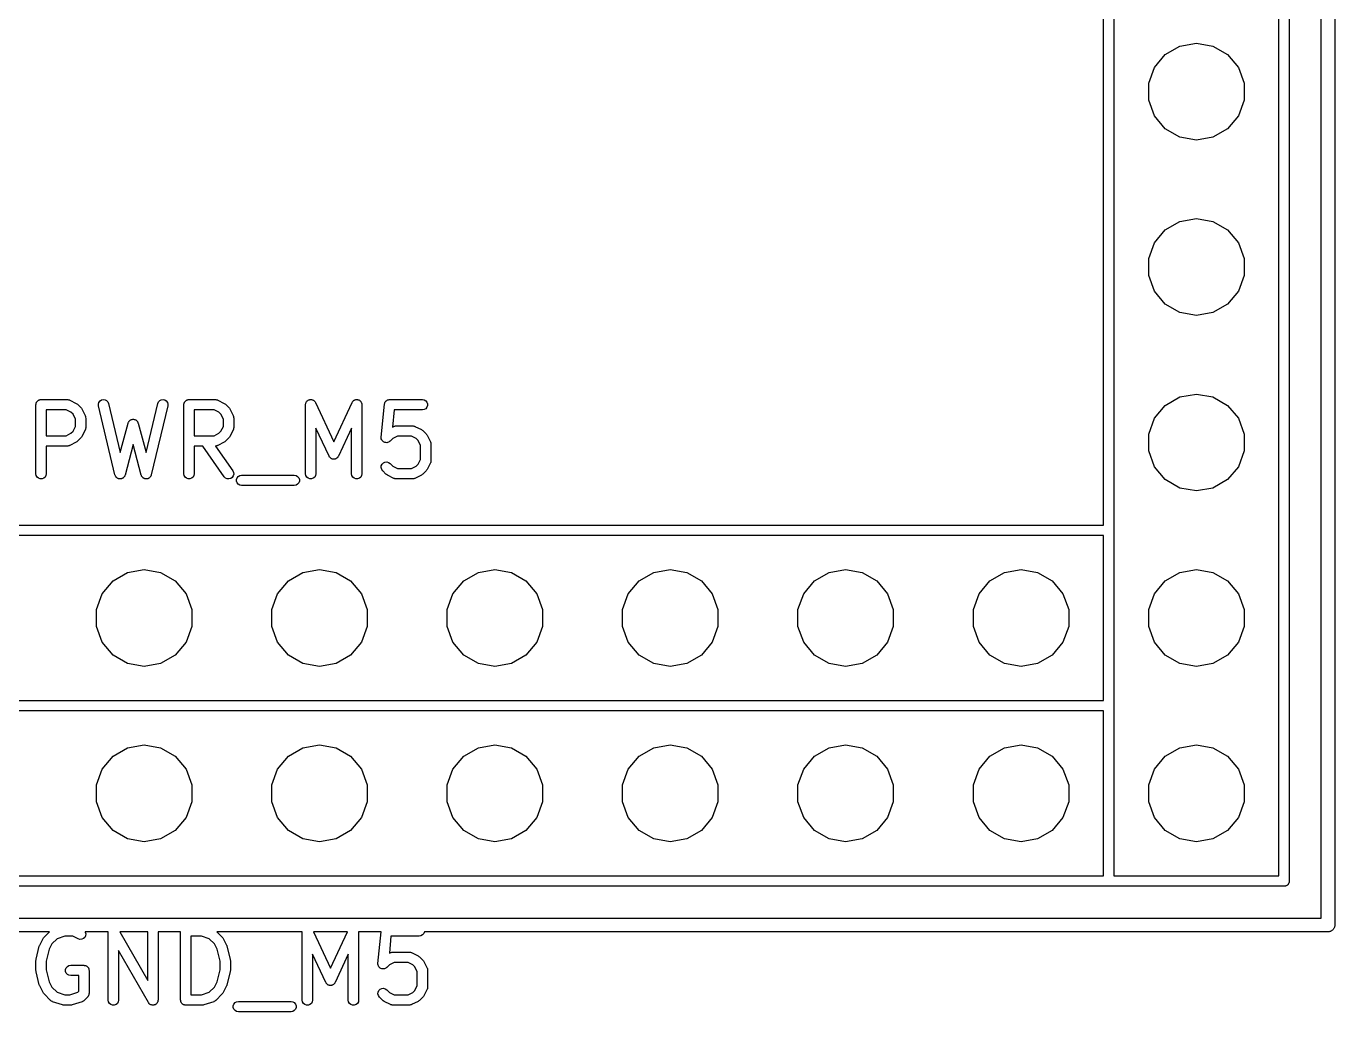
# Model space of a CAD drawing. Extents: x 25 to 346, y -457 to -16.
# Drawn here: x 201.81 to 220.76, y -386.07 to -371.8 of the extents above; entities that cross this region are included whole.
import ezdxf

# ---------------------------------------------------------------- set-up
doc = ezdxf.new("R2010")
doc.units = 0
doc.header["$MEASUREMENT"] = 0
doc.layers.add('BLACK', color=7, linetype='CONTINUOUS')

msp = doc.modelspace()

# ---------------------------------------------------------------- linework, layer by layer
at = {"layer": 'Black'}
for p, q in [((220.562, -384.71), (220.562, -320.04)), ((220.762, -320.04), (220.762, -384.81)), ((217.412, -379.02), (217.412, -320.675)), ((220.102, -320.675), (220.102, -384.175)), ((217.562, -320.75), (217.562, -381.635)), ((219.952, -384.1), (219.952, -320.75)), ((218.15, -372.394), (218.307, -372.208)), ((218.307, -372.208), (218.518, -372.086)), ((218.518, -372.086), (218.757, -372.044)), ((218.757, -372.044), (218.997, -372.086)), ((218.997, -372.086), (219.208, -372.208)), ((219.208, -372.208), (219.365, -372.394)), ((218.067, -372.623), (218.15, -372.394)), ((219.365, -372.394), (219.448, -372.623)), ((218.067, -372.867), (218.067, -372.623)), ((219.448, -372.623), (219.448, -372.867)), ((218.15, -373.096), (218.067, -372.867)), ((219.448, -372.867), (219.365, -373.096)), ((218.307, -373.282), (218.15, -373.096)), ((219.365, -373.096), (219.208, -373.282)), ((218.518, -373.404), (218.307, -373.282)), ((219.208, -373.282), (218.997, -373.404)), ((218.757, -373.446), (218.518, -373.404)), ((218.997, -373.404), (218.757, -373.446)), ((218.307, -374.748), (218.518, -374.626)), ((218.518, -374.626), (218.757, -374.584)), ((218.757, -374.584), (218.997, -374.626)), ((218.997, -374.626), (219.208, -374.748)), ((218.15, -374.934), (218.307, -374.748)), ((219.208, -374.748), (219.365, -374.934)), ((218.067, -375.163), (218.15, -374.934)), ((219.365, -374.934), (219.448, -375.163)), ((218.067, -375.407), (218.067, -375.163)), ((219.448, -375.163), (219.448, -375.407)), ((218.15, -375.636), (218.067, -375.407)), ((219.448, -375.407), (219.365, -375.636)), ((218.307, -375.822), (218.15, -375.636)), ((219.365, -375.636), (219.208, -375.822)), ((218.518, -375.944), (218.307, -375.822)), ((219.208, -375.822), (218.997, -375.944)), ((218.757, -375.986), (218.518, -375.944)), ((218.997, -375.944), (218.757, -375.986)), ((218.518, -377.166), (218.757, -377.124)), ((218.757, -377.124), (218.997, -377.166)), ((201.951, -377.277), (201.952, -377.271)), ((201.951, -378.277), (201.951, -377.277)), ((201.952, -377.264), (201.954, -377.258)), ((201.952, -377.271), (201.952, -377.264)), ((201.954, -377.258), (201.955, -377.252)), ((201.955, -377.252), (201.958, -377.246)), ((201.958, -377.246), (201.961, -377.24)), ((201.961, -377.24), (201.965, -377.235)), ((201.965, -377.235), (201.968, -377.229)), ((201.968, -377.229), (201.973, -377.225)), ((201.973, -377.225), (201.977, -377.22)), ((201.977, -377.22), (201.983, -377.217)), ((201.983, -377.217), (201.988, -377.212)), ((201.988, -377.212), (201.994, -377.21)), ((201.994, -377.21), (202, -377.207)), ((202, -377.207), (202.006, -377.206)), ((202.006, -377.206), (202.013, -377.204)), ((202.013, -377.204), (202.019, -377.204)), ((202.019, -377.204), (202.026, -377.202)), ((202.026, -377.202), (202.407, -377.202)), ((202.407, -377.202), (202.411, -377.203)), ((202.411, -377.203), (202.415, -377.203)), ((202.415, -377.203), (202.424, -377.205)), ((202.424, -377.205), (202.432, -377.207)), ((202.432, -377.207), (202.436, -377.209)), ((202.436, -377.209), (202.44, -377.21)), ((202.44, -377.21), (202.535, -377.258)), ((202.535, -377.258), (202.545, -377.265)), ((202.545, -377.265), (202.555, -377.272)), ((202.555, -377.272), (202.602, -377.32)), ((202.602, -377.32), (202.609, -377.329)), ((202.609, -377.329), (202.616, -377.339)), ((202.616, -377.339), (202.664, -377.434)), ((202.856, -377.269), (202.863, -377.244)), ((202.857, -377.295), (202.856, -377.269)), ((203.095, -378.295), (202.857, -377.295)), ((202.863, -377.244), (202.879, -377.223)), ((202.879, -377.223), (202.901, -377.209)), ((202.901, -377.209), (202.926, -377.203)), ((202.926, -377.203), (202.952, -377.206)), ((202.952, -377.206), (202.975, -377.217)), ((202.975, -377.217), (202.993, -377.236)), ((202.993, -377.236), (203.003, -377.26)), ((203.003, -377.26), (203.173, -377.971)), ((203.545, -377.971), (203.715, -377.26)), ((203.86, -377.295), (203.622, -378.295)), ((203.715, -377.26), (203.725, -377.236)), ((203.725, -377.236), (203.743, -377.217)), ((203.743, -377.217), (203.766, -377.206)), ((203.766, -377.206), (203.792, -377.203)), ((203.792, -377.203), (203.817, -377.209)), ((203.817, -377.209), (203.839, -377.223)), ((203.839, -377.223), (203.855, -377.244)), ((203.855, -377.244), (203.862, -377.269)), ((203.862, -377.269), (203.86, -377.295)), ((204.093, -377.277), (204.095, -377.271)), ((204.093, -378.277), (204.093, -377.277)), ((204.095, -377.264), (204.097, -377.258)), ((204.095, -377.271), (204.095, -377.264)), ((204.097, -377.258), (204.098, -377.252)), ((204.098, -377.252), (204.101, -377.246)), ((204.101, -377.246), (204.103, -377.24)), ((204.103, -377.24), (204.108, -377.235)), ((204.108, -377.235), (204.111, -377.229)), ((204.111, -377.229), (204.116, -377.225)), ((204.116, -377.225), (204.12, -377.22)), ((204.12, -377.22), (204.126, -377.217)), ((204.126, -377.217), (204.131, -377.212)), ((204.131, -377.212), (204.137, -377.21)), ((204.137, -377.21), (204.143, -377.207)), ((204.143, -377.207), (204.149, -377.206)), ((204.149, -377.206), (204.155, -377.204)), ((204.155, -377.204), (204.162, -377.204)), ((204.162, -377.204), (204.168, -377.202)), ((204.168, -377.202), (204.549, -377.202)), ((204.549, -377.202), (204.554, -377.203)), ((204.554, -377.203), (204.558, -377.203)), ((204.558, -377.203), (204.566, -377.205)), ((204.566, -377.205), (204.575, -377.207)), ((204.575, -377.207), (204.579, -377.209)), ((204.579, -377.209), (204.583, -377.21)), ((204.583, -377.21), (204.678, -377.258)), ((204.678, -377.258), (204.688, -377.265)), ((204.688, -377.265), (204.698, -377.272)), ((204.698, -377.272), (204.745, -377.32)), ((204.745, -377.32), (204.752, -377.329)), ((204.752, -377.329), (204.759, -377.339)), ((204.759, -377.339), (204.807, -377.434)), ((205.855, -377.277), (205.857, -377.268)), ((205.855, -378.277), (205.855, -377.277)), ((205.857, -377.268), (205.858, -377.258)), ((205.858, -377.258), (205.859, -377.255)), ((205.859, -377.255), (205.86, -377.252)), ((205.86, -377.252), (205.865, -377.243)), ((205.865, -377.243), (205.869, -377.234)), ((205.869, -377.234), (205.871, -377.232)), ((205.871, -377.232), (205.873, -377.229)), ((205.873, -377.229), (205.88, -377.223)), ((205.88, -377.223), (205.887, -377.216)), ((205.887, -377.216), (205.89, -377.215)), ((205.89, -377.215), (205.893, -377.212)), ((205.893, -377.212), (205.902, -377.209)), ((205.902, -377.209), (205.911, -377.205)), ((205.911, -377.205), (205.914, -377.205)), ((205.914, -377.205), (205.917, -377.204)), ((205.917, -377.204), (205.927, -377.204)), ((205.927, -377.204), (205.937, -377.203)), ((205.937, -377.203), (205.94, -377.204)), ((205.94, -377.204), (205.943, -377.204)), ((205.943, -377.204), (205.953, -377.207)), ((205.953, -377.207), (205.962, -377.209)), ((205.962, -377.209), (205.965, -377.211)), ((205.965, -377.211), (205.968, -377.212)), ((205.968, -377.212), (205.975, -377.219)), ((205.975, -377.219), (205.983, -377.224)), ((205.983, -377.224), (205.985, -377.227)), ((205.985, -377.227), (205.988, -377.229)), ((205.988, -377.229), (205.993, -377.238)), ((205.993, -377.238), (205.998, -377.246)), ((205.998, -377.246), (206.264, -377.814)), ((206.264, -377.814), (206.529, -377.246)), ((206.529, -377.246), (206.535, -377.238)), ((206.535, -377.238), (206.54, -377.229)), ((206.54, -377.229), (206.542, -377.227)), ((206.542, -377.227), (206.544, -377.224)), ((206.544, -377.224), (206.552, -377.219)), ((206.552, -377.219), (206.56, -377.212)), ((206.56, -377.212), (206.563, -377.211)), ((206.563, -377.211), (206.565, -377.209)), ((206.565, -377.209), (206.575, -377.207)), ((206.575, -377.207), (206.584, -377.204)), ((206.584, -377.204), (206.587, -377.204)), ((206.587, -377.204), (206.591, -377.203)), ((206.591, -377.203), (206.6, -377.204)), ((206.6, -377.204), (206.61, -377.204)), ((206.61, -377.204), (206.613, -377.205)), ((206.613, -377.205), (206.616, -377.205)), ((206.616, -377.205), (206.625, -377.209)), ((206.625, -377.209), (206.635, -377.212)), ((206.635, -377.212), (206.637, -377.215)), ((206.637, -377.215), (206.64, -377.216)), ((206.64, -377.216), (206.647, -377.223)), ((206.647, -377.223), (206.654, -377.229)), ((206.654, -377.229), (206.656, -377.232)), ((206.656, -377.232), (206.658, -377.234)), ((206.658, -377.234), (206.663, -377.243)), ((206.663, -377.243), (206.668, -377.252)), ((206.668, -377.252), (206.668, -377.255)), ((206.668, -377.255), (206.669, -377.258)), ((206.669, -377.258), (206.67, -377.268)), ((206.67, -377.268), (206.672, -377.277)), ((206.672, -377.277), (206.672, -378.277)), ((206.951, -377.746), (206.999, -377.27)), ((206.999, -377.264), (207.003, -377.255)), ((206.999, -377.267), (206.999, -377.264)), ((206.999, -377.27), (206.999, -377.267)), ((207.003, -377.255), (207.006, -377.245)), ((207.006, -377.245), (207.007, -377.243)), ((207.007, -377.243), (207.008, -377.24)), ((207.008, -377.24), (207.015, -377.232)), ((207.015, -377.232), (207.021, -377.224)), ((207.021, -377.224), (207.023, -377.222)), ((207.023, -377.222), (207.025, -377.22)), ((207.025, -377.22), (207.034, -377.215)), ((207.034, -377.215), (207.042, -377.209)), ((207.042, -377.209), (207.045, -377.208)), ((207.045, -377.208), (207.048, -377.207)), ((207.048, -377.207), (207.058, -377.205)), ((207.058, -377.205), (207.068, -377.203)), ((207.068, -377.203), (207.07, -377.203)), ((207.07, -377.203), (207.073, -377.202)), ((207.073, -377.202), (207.549, -377.202)), ((207.549, -377.202), (207.575, -377.207)), ((207.575, -377.207), (207.598, -377.22)), ((207.598, -377.335), (207.575, -377.348)), ((207.598, -377.22), (207.614, -377.24)), ((207.614, -377.315), (207.598, -377.335)), ((207.614, -377.24), (207.623, -377.264)), ((207.623, -377.29), (207.614, -377.315)), ((207.623, -377.264), (207.623, -377.29)), ((218.15, -377.474), (218.307, -377.288)), ((218.307, -377.288), (218.518, -377.166)), ((218.997, -377.166), (219.208, -377.288)), ((219.208, -377.288), (219.365, -377.474)), ((202.101, -377.352), (202.101, -377.726)), ((202.389, -377.352), (202.101, -377.352)), ((202.457, -377.387), (202.389, -377.352)), ((202.488, -377.417), (202.457, -377.387)), ((202.522, -377.486), (202.488, -377.417)), ((202.522, -377.593), (202.522, -377.486)), ((202.664, -377.434), (202.665, -377.438)), ((202.665, -377.438), (202.668, -377.442)), ((202.668, -377.442), (202.669, -377.451)), ((202.669, -377.451), (202.672, -377.459)), ((202.672, -377.459), (202.671, -377.464)), ((202.671, -377.464), (202.672, -377.468)), ((202.672, -377.468), (202.672, -377.611)), ((203.289, -377.538), (203.291, -377.531)), ((203.291, -377.531), (203.295, -377.526)), ((203.295, -377.526), (203.297, -377.52)), ((203.297, -377.52), (203.302, -377.515)), ((203.302, -377.515), (203.306, -377.51)), ((203.306, -377.51), (203.311, -377.506)), ((203.311, -377.506), (203.316, -377.502)), ((203.316, -377.502), (203.322, -377.499)), ((203.322, -377.499), (203.327, -377.495)), ((203.327, -377.495), (203.334, -377.493)), ((203.334, -377.493), (203.339, -377.491)), ((203.339, -377.491), (203.346, -377.49)), ((203.346, -377.49), (203.352, -377.488)), ((203.352, -377.488), (203.359, -377.489)), ((203.359, -377.489), (203.365, -377.488)), ((203.365, -377.488), (203.372, -377.49)), ((203.372, -377.49), (203.378, -377.491)), ((203.378, -377.491), (203.384, -377.493)), ((203.384, -377.493), (203.391, -377.495)), ((203.391, -377.495), (203.396, -377.499)), ((203.396, -377.499), (203.402, -377.502)), ((203.402, -377.502), (203.407, -377.506)), ((203.407, -377.506), (203.412, -377.51)), ((203.412, -377.51), (203.416, -377.515)), ((203.416, -377.515), (203.42, -377.52)), ((203.42, -377.52), (203.423, -377.526)), ((203.423, -377.526), (203.427, -377.531)), ((203.427, -377.531), (203.429, -377.538)), ((204.243, -377.352), (204.243, -377.726)), ((204.532, -377.352), (204.243, -377.352)), ((204.6, -377.387), (204.532, -377.352)), ((204.631, -377.417), (204.6, -377.387)), ((204.665, -377.486), (204.631, -377.417)), ((204.665, -377.593), (204.665, -377.486)), ((204.807, -377.434), (204.808, -377.438)), ((204.808, -377.438), (204.81, -377.442)), ((204.81, -377.442), (204.812, -377.451)), ((204.812, -377.451), (204.814, -377.459)), ((204.814, -377.459), (204.814, -377.464)), ((204.814, -377.464), (204.815, -377.468)), ((204.815, -377.468), (204.815, -377.611)), ((207.141, -377.352), (207.116, -377.601)), ((207.549, -377.352), (207.141, -377.352)), ((207.575, -377.348), (207.549, -377.352)), ((218.067, -377.703), (218.15, -377.474)), ((219.365, -377.474), (219.448, -377.703)), ((202.389, -377.726), (202.457, -377.692)), ((202.457, -377.692), (202.488, -377.662)), ((202.488, -377.662), (202.522, -377.593)), ((202.664, -377.644), (202.616, -377.739)), ((202.665, -377.64), (202.664, -377.644)), ((202.668, -377.636), (202.665, -377.64)), ((202.669, -377.628), (202.668, -377.636)), ((202.672, -377.619), (202.669, -377.628)), ((202.672, -377.611), (202.671, -377.615)), ((202.671, -377.615), (202.672, -377.619)), ((203.173, -377.971), (203.286, -377.544)), ((203.286, -377.544), (203.289, -377.538)), ((203.429, -377.538), (203.431, -377.544)), ((203.431, -377.544), (203.545, -377.971)), ((204.532, -377.726), (204.6, -377.692)), ((204.6, -377.692), (204.631, -377.662)), ((204.631, -377.662), (204.665, -377.593)), ((204.807, -377.644), (204.759, -377.739)), ((204.808, -377.64), (204.807, -377.644)), ((204.81, -377.636), (204.808, -377.64)), ((204.812, -377.628), (204.81, -377.636)), ((204.814, -377.619), (204.812, -377.628)), ((204.815, -377.611), (204.814, -377.615)), ((204.814, -377.615), (204.814, -377.619)), ((206.196, -378.023), (206.005, -377.615)), ((206.005, -377.615), (206.005, -378.277)), ((206.522, -377.615), (206.332, -378.023)), ((206.522, -378.277), (206.522, -377.615)), ((207.116, -377.601), (207.135, -377.591)), ((207.135, -377.591), (207.139, -377.59)), ((207.139, -377.59), (207.143, -377.588)), ((207.143, -377.588), (207.151, -377.586)), ((207.151, -377.586), (207.16, -377.584)), ((207.16, -377.584), (207.164, -377.584)), ((207.164, -377.584), (207.168, -377.583)), ((207.168, -377.583), (207.407, -377.583)), ((207.407, -377.583), (207.411, -377.584)), ((207.411, -377.584), (207.415, -377.584)), ((207.415, -377.584), (207.424, -377.586)), ((207.424, -377.586), (207.432, -377.588)), ((207.432, -377.588), (207.436, -377.59)), ((207.436, -377.59), (207.44, -377.591)), ((207.44, -377.591), (207.535, -377.639)), ((207.535, -377.639), (207.545, -377.646)), ((207.545, -377.646), (207.555, -377.653)), ((207.555, -377.653), (207.602, -377.701)), ((207.602, -377.701), (207.609, -377.71)), ((207.609, -377.71), (207.616, -377.72)), ((207.616, -377.72), (207.664, -377.815)), ((218.067, -377.947), (218.067, -377.703)), ((219.448, -377.703), (219.448, -377.947)), ((202.101, -377.726), (202.389, -377.726)), ((202.407, -377.876), (202.101, -377.876)), ((202.101, -377.876), (202.101, -378.277)), ((202.411, -377.875), (202.407, -377.876)), ((202.415, -377.876), (202.411, -377.875)), ((202.424, -377.873), (202.415, -377.876)), ((202.432, -377.872), (202.424, -377.873)), ((202.436, -377.87), (202.432, -377.872)), ((202.44, -377.868), (202.436, -377.87)), ((202.535, -377.821), (202.44, -377.868)), ((202.545, -377.813), (202.535, -377.821)), ((202.555, -377.807), (202.545, -377.813)), ((202.602, -377.759), (202.555, -377.807)), ((202.609, -377.749), (202.602, -377.759)), ((202.616, -377.739), (202.609, -377.749)), ((203.359, -377.854), (203.241, -378.297)), ((203.477, -378.297), (203.359, -377.854)), ((204.243, -377.726), (204.532, -377.726)), ((204.367, -377.876), (204.243, -377.876)), ((204.243, -377.876), (204.243, -378.277)), ((204.678, -378.32), (204.367, -377.876)), ((204.554, -377.875), (204.55, -377.876)), ((204.55, -377.876), (204.801, -378.234)), ((204.558, -377.876), (204.554, -377.875)), ((204.566, -377.873), (204.558, -377.876)), ((204.575, -377.872), (204.566, -377.873)), ((204.579, -377.87), (204.575, -377.872)), ((204.583, -377.868), (204.579, -377.87)), ((204.678, -377.821), (204.583, -377.868)), ((204.688, -377.813), (204.678, -377.821)), ((204.698, -377.807), (204.688, -377.813)), ((204.745, -377.759), (204.698, -377.807)), ((204.752, -377.749), (204.745, -377.759)), ((204.759, -377.739), (204.752, -377.749)), ((206.951, -377.747), (206.951, -377.746)), ((206.952, -377.76), (206.951, -377.747)), ((206.951, -377.747), (206.951, -377.747)), ((206.953, -377.772), (206.952, -377.76)), ((206.953, -377.773), (206.953, -377.772)), ((206.958, -377.784), (206.953, -377.773)), ((206.953, -377.773), (206.953, -377.773)), ((206.964, -377.796), (206.958, -377.784)), ((206.964, -377.797), (206.964, -377.796)), ((206.964, -377.796), (206.964, -377.796)), ((206.973, -377.805), (206.964, -377.797)), ((206.982, -377.814), (206.973, -377.805)), ((206.982, -377.815), (206.982, -377.814)), ((206.983, -377.815), (206.982, -377.815)), ((206.994, -377.82), (206.983, -377.815)), ((207.005, -377.826), (206.994, -377.82)), ((207.006, -377.826), (207.005, -377.826)), ((207.019, -377.827), (207.006, -377.826)), ((207.006, -377.826), (207.006, -377.826)), ((207.031, -377.828), (207.019, -377.827)), ((207.032, -377.828), (207.031, -377.828)), ((207.044, -377.825), (207.032, -377.828)), ((207.032, -377.828), (207.032, -377.828)), ((207.056, -377.822), (207.044, -377.825)), ((207.057, -377.822), (207.056, -377.822)), ((207.068, -377.814), (207.057, -377.822)), ((207.057, -377.822), (207.057, -377.822)), ((207.078, -377.807), (207.068, -377.814)), ((207.079, -377.807), (207.078, -377.807)), ((207.078, -377.807), (207.078, -377.807)), ((207.118, -377.768), (207.079, -377.807)), ((207.186, -377.733), (207.118, -377.768)), ((207.389, -377.733), (207.186, -377.733)), ((207.457, -377.768), (207.389, -377.733)), ((207.488, -377.798), (207.457, -377.768)), ((207.522, -377.867), (207.488, -377.798)), ((207.522, -378.069), (207.522, -377.867)), ((207.664, -377.815), (207.665, -377.819)), ((207.665, -377.819), (207.668, -377.823)), ((207.668, -377.823), (207.669, -377.832)), ((207.669, -377.832), (207.672, -377.84)), ((207.672, -377.84), (207.671, -377.845)), ((207.671, -377.845), (207.672, -377.849)), ((207.672, -377.849), (207.672, -378.087)), ((206.199, -378.029), (206.196, -378.023)), ((206.202, -378.035), (206.199, -378.029)), ((206.207, -378.039), (206.202, -378.035)), ((206.211, -378.045), (206.207, -378.039)), ((206.216, -378.048), (206.211, -378.045)), ((206.221, -378.053), (206.216, -378.048)), ((206.227, -378.056), (206.221, -378.053)), ((206.232, -378.06), (206.227, -378.056)), ((206.238, -378.061), (206.232, -378.06)), ((206.244, -378.064), (206.238, -378.061)), ((206.251, -378.065), (206.244, -378.064)), ((206.257, -378.066), (206.251, -378.065)), ((206.264, -378.066), (206.257, -378.066)), ((206.27, -378.066), (206.264, -378.066)), ((206.277, -378.065), (206.27, -378.066)), ((206.283, -378.064), (206.277, -378.065)), ((206.289, -378.061), (206.283, -378.064)), ((206.295, -378.06), (206.289, -378.061)), ((206.301, -378.056), (206.295, -378.06)), ((206.307, -378.053), (206.301, -378.056)), ((206.311, -378.048), (206.307, -378.053)), ((206.317, -378.045), (206.311, -378.048)), ((206.32, -378.039), (206.317, -378.045)), ((206.325, -378.035), (206.32, -378.039)), ((206.328, -378.029), (206.325, -378.035)), ((206.332, -378.023), (206.328, -378.029)), ((207.488, -378.138), (207.522, -378.069)), ((207.672, -378.095), (207.669, -378.104)), ((207.672, -378.087), (207.671, -378.091)), ((207.671, -378.091), (207.672, -378.095)), ((218.15, -378.176), (218.067, -377.947)), ((219.448, -377.947), (219.365, -378.176)), ((201.955, -378.303), (201.951, -378.277)), ((202.101, -378.277), (202.096, -378.303)), ((204.098, -378.303), (204.093, -378.277)), ((204.243, -378.277), (204.239, -378.303)), ((204.801, -378.234), (204.812, -378.258)), ((204.815, -378.284), (204.808, -378.309)), ((204.812, -378.258), (204.815, -378.284)), ((205.86, -378.303), (205.855, -378.277)), ((206.005, -378.277), (206.001, -378.303)), ((206.527, -378.303), (206.522, -378.277)), ((206.672, -378.277), (206.668, -378.303)), ((206.951, -378.189), (206.953, -378.163)), ((206.958, -378.214), (206.951, -378.189)), ((206.953, -378.163), (206.964, -378.139)), ((206.973, -378.235), (206.958, -378.214)), ((206.964, -378.139), (206.983, -378.121)), ((207.02, -378.283), (206.973, -378.235)), ((206.983, -378.121), (207.006, -378.11)), ((207.006, -378.11), (207.032, -378.107)), ((207.03, -378.29), (207.02, -378.283)), ((207.04, -378.297), (207.03, -378.29)), ((207.032, -378.107), (207.057, -378.114)), ((207.057, -378.114), (207.079, -378.129)), ((207.079, -378.129), (207.118, -378.168)), ((207.118, -378.168), (207.186, -378.202)), ((207.186, -378.202), (207.389, -378.202)), ((207.389, -378.202), (207.457, -378.168)), ((207.457, -378.168), (207.488, -378.138)), ((207.545, -378.29), (207.535, -378.297)), ((207.555, -378.283), (207.545, -378.29)), ((207.602, -378.235), (207.555, -378.283)), ((207.609, -378.225), (207.602, -378.235)), ((207.616, -378.216), (207.609, -378.225)), ((207.664, -378.12), (207.616, -378.216)), ((207.665, -378.116), (207.664, -378.12)), ((207.668, -378.113), (207.665, -378.116)), ((207.669, -378.104), (207.668, -378.113)), ((218.307, -378.362), (218.15, -378.176)), ((219.365, -378.176), (219.208, -378.362)), ((201.968, -378.326), (201.955, -378.303)), ((201.988, -378.342), (201.968, -378.326)), ((202.013, -378.351), (201.988, -378.342)), ((202.039, -378.351), (202.013, -378.351)), ((202.063, -378.342), (202.039, -378.351)), ((202.083, -378.326), (202.063, -378.342)), ((202.096, -378.303), (202.083, -378.326)), ((203.099, -378.302), (203.095, -378.295)), ((203.101, -378.309), (203.099, -378.302)), ((203.104, -378.314), (203.101, -378.309)), ((203.106, -378.319), (203.104, -378.314)), ((203.111, -378.324), (203.106, -378.319)), ((203.115, -378.33), (203.111, -378.324)), ((203.12, -378.334), (203.115, -378.33)), ((203.124, -378.338), (203.12, -378.334)), ((203.131, -378.341), (203.124, -378.338)), ((203.137, -378.345), (203.131, -378.341)), ((203.142, -378.347), (203.137, -378.345)), ((203.147, -378.349), (203.142, -378.347)), ((203.155, -378.35), (203.147, -378.349)), ((203.162, -378.352), (203.155, -378.35)), ((203.167, -378.352), (203.162, -378.352)), ((203.173, -378.352), (203.167, -378.352)), ((203.18, -378.35), (203.173, -378.352)), ((203.188, -378.35), (203.18, -378.35)), ((203.193, -378.347), (203.188, -378.35)), ((203.198, -378.346), (203.193, -378.347)), ((203.205, -378.342), (203.198, -378.346)), ((203.212, -378.339), (203.205, -378.342)), ((203.215, -378.335), (203.212, -378.339)), ((203.22, -378.332), (203.215, -378.335)), ((203.225, -378.326), (203.22, -378.332)), ((203.23, -378.32), (203.225, -378.326)), ((203.232, -378.315), (203.23, -378.32)), ((203.236, -378.311), (203.232, -378.315)), ((203.238, -378.304), (203.236, -378.311)), ((203.241, -378.297), (203.238, -378.304)), ((203.48, -378.304), (203.477, -378.297)), ((203.482, -378.311), (203.48, -378.304)), ((203.486, -378.315), (203.482, -378.311)), ((203.488, -378.32), (203.486, -378.315)), ((203.493, -378.326), (203.488, -378.32)), ((203.498, -378.332), (203.493, -378.326)), ((203.502, -378.335), (203.498, -378.332)), ((203.506, -378.339), (203.502, -378.335)), ((203.513, -378.342), (203.506, -378.339)), ((203.52, -378.346), (203.513, -378.342)), ((203.525, -378.347), (203.52, -378.346)), ((203.53, -378.35), (203.525, -378.347)), ((203.538, -378.35), (203.53, -378.35)), ((203.545, -378.352), (203.538, -378.35)), ((203.55, -378.352), (203.545, -378.352)), ((203.556, -378.352), (203.55, -378.352)), ((203.563, -378.35), (203.556, -378.352)), ((203.571, -378.349), (203.563, -378.35)), ((203.576, -378.347), (203.571, -378.349)), ((203.581, -378.345), (203.576, -378.347)), ((203.587, -378.341), (203.581, -378.345)), ((203.594, -378.338), (203.587, -378.341)), ((203.598, -378.334), (203.594, -378.338)), ((203.602, -378.33), (203.598, -378.334)), ((203.607, -378.324), (203.602, -378.33)), ((203.612, -378.319), (203.607, -378.324)), ((203.614, -378.314), (203.612, -378.319)), ((203.617, -378.309), (203.614, -378.314)), ((203.619, -378.302), (203.617, -378.309)), ((203.622, -378.295), (203.619, -378.302)), ((204.111, -378.326), (204.098, -378.303)), ((204.131, -378.342), (204.111, -378.326)), ((204.155, -378.351), (204.131, -378.342)), ((204.181, -378.351), (204.155, -378.351)), ((204.206, -378.342), (204.181, -378.351)), ((204.226, -378.326), (204.206, -378.342)), ((204.239, -378.303), (204.226, -378.326)), ((204.697, -378.339), (204.678, -378.32)), ((204.72, -378.35), (204.697, -378.339)), ((204.746, -378.352), (204.72, -378.35)), ((204.772, -378.345), (204.746, -378.352)), ((204.793, -378.33), (204.772, -378.345)), ((204.808, -378.309), (204.793, -378.33)), ((204.856, -378.36), (204.865, -378.335)), ((204.856, -378.386), (204.856, -378.36)), ((204.865, -378.41), (204.856, -378.386)), ((204.865, -378.335), (204.882, -378.315)), ((204.882, -378.43), (204.865, -378.41)), ((204.882, -378.315), (204.905, -378.302)), ((204.905, -378.443), (204.882, -378.43)), ((204.905, -378.302), (204.93, -378.298)), ((204.93, -378.448), (204.905, -378.443)), ((204.93, -378.298), (205.692, -378.298)), ((205.692, -378.448), (204.93, -378.448)), ((205.692, -378.298), (205.718, -378.302)), ((205.718, -378.443), (205.692, -378.448)), ((205.718, -378.302), (205.74, -378.315)), ((205.74, -378.43), (205.718, -378.443)), ((205.74, -378.315), (205.757, -378.335)), ((205.757, -378.41), (205.74, -378.43)), ((205.757, -378.335), (205.766, -378.36)), ((205.766, -378.386), (205.757, -378.41)), ((205.766, -378.36), (205.766, -378.386)), ((205.873, -378.326), (205.86, -378.303)), ((205.893, -378.342), (205.873, -378.326)), ((205.917, -378.351), (205.893, -378.342)), ((205.943, -378.351), (205.917, -378.351)), ((205.968, -378.342), (205.943, -378.351)), ((205.988, -378.326), (205.968, -378.342)), ((206.001, -378.303), (205.988, -378.326)), ((206.54, -378.326), (206.527, -378.303)), ((206.56, -378.342), (206.54, -378.326)), ((206.584, -378.351), (206.56, -378.342)), ((206.61, -378.351), (206.584, -378.351)), ((206.635, -378.342), (206.61, -378.351)), ((206.654, -378.326), (206.635, -378.342)), ((206.668, -378.303), (206.654, -378.326)), ((207.135, -378.344), (207.04, -378.297)), ((207.139, -378.346), (207.135, -378.344)), ((207.143, -378.348), (207.139, -378.346)), ((207.151, -378.349), (207.143, -378.348)), ((207.16, -378.352), (207.151, -378.349)), ((207.164, -378.352), (207.16, -378.352)), ((207.168, -378.352), (207.164, -378.352)), ((207.407, -378.352), (207.168, -378.352)), ((207.411, -378.352), (207.407, -378.352)), ((207.415, -378.352), (207.411, -378.352)), ((207.424, -378.349), (207.415, -378.352)), ((207.432, -378.348), (207.424, -378.349)), ((207.436, -378.346), (207.432, -378.348)), ((207.44, -378.344), (207.436, -378.346)), ((207.535, -378.297), (207.44, -378.344)), ((218.518, -378.484), (218.307, -378.362)), ((219.208, -378.362), (218.997, -378.484)), ((218.757, -378.526), (218.518, -378.484)), ((218.997, -378.484), (218.757, -378.526)), ((192.162, -379.02), (217.412, -379.02)), ((217.412, -379.17), (192.162, -379.17)), ((217.412, -381.56), (217.412, -379.17)), ((203.067, -379.828), (203.278, -379.706)), ((203.278, -379.706), (203.517, -379.664)), ((203.517, -379.664), (203.757, -379.706)), ((203.757, -379.706), (203.968, -379.828)), ((205.607, -379.828), (205.818, -379.706)), ((205.818, -379.706), (206.058, -379.664)), ((206.058, -379.664), (206.297, -379.706)), ((206.297, -379.706), (206.508, -379.828)), ((208.147, -379.828), (208.358, -379.706)), ((208.358, -379.706), (208.597, -379.664)), ((208.597, -379.664), (208.837, -379.706)), ((208.837, -379.706), (209.048, -379.828)), ((210.687, -379.828), (210.898, -379.706)), ((210.898, -379.706), (211.137, -379.664)), ((211.137, -379.664), (211.377, -379.706)), ((211.377, -379.706), (211.588, -379.828)), ((213.227, -379.828), (213.438, -379.706)), ((213.438, -379.706), (213.677, -379.664)), ((213.677, -379.664), (213.917, -379.706)), ((213.917, -379.706), (214.128, -379.828)), ((215.767, -379.828), (215.978, -379.706)), ((215.978, -379.706), (216.218, -379.664)), ((216.218, -379.664), (216.457, -379.706)), ((216.457, -379.706), (216.668, -379.828)), ((218.307, -379.828), (218.518, -379.706)), ((218.518, -379.706), (218.757, -379.664)), ((218.757, -379.664), (218.997, -379.706)), ((218.997, -379.706), (219.208, -379.828)), ((202.91, -380.014), (203.067, -379.828)), ((203.968, -379.828), (204.125, -380.014)), ((205.45, -380.014), (205.607, -379.828)), ((206.508, -379.828), (206.665, -380.014)), ((207.99, -380.014), (208.147, -379.828)), ((209.048, -379.828), (209.205, -380.014)), ((210.53, -380.014), (210.687, -379.828)), ((211.588, -379.828), (211.745, -380.014)), ((213.07, -380.014), (213.227, -379.828)), ((214.128, -379.828), (214.285, -380.014)), ((215.61, -380.014), (215.767, -379.828)), ((216.668, -379.828), (216.825, -380.014)), ((218.15, -380.014), (218.307, -379.828)), ((219.208, -379.828), (219.365, -380.014)), ((202.827, -380.243), (202.91, -380.014)), ((204.125, -380.014), (204.208, -380.243)), ((205.367, -380.243), (205.45, -380.014)), ((206.665, -380.014), (206.748, -380.243)), ((207.907, -380.243), (207.99, -380.014)), ((209.205, -380.014), (209.288, -380.243)), ((210.447, -380.243), (210.53, -380.014)), ((211.745, -380.014), (211.828, -380.243)), ((212.987, -380.243), (213.07, -380.014)), ((214.285, -380.014), (214.368, -380.243)), ((215.527, -380.243), (215.61, -380.014)), ((216.825, -380.014), (216.908, -380.243)), ((218.067, -380.243), (218.15, -380.014)), ((219.365, -380.014), (219.448, -380.243)), ((202.827, -380.487), (202.827, -380.243)), ((204.208, -380.243), (204.208, -380.487)), ((205.367, -380.487), (205.367, -380.243)), ((206.748, -380.243), (206.748, -380.487)), ((207.907, -380.487), (207.907, -380.243)), ((209.288, -380.243), (209.288, -380.487)), ((210.447, -380.487), (210.447, -380.243)), ((211.828, -380.243), (211.828, -380.487)), ((212.987, -380.487), (212.987, -380.243)), ((214.368, -380.243), (214.368, -380.487)), ((215.527, -380.487), (215.527, -380.243)), ((216.908, -380.243), (216.908, -380.487)), ((218.067, -380.487), (218.067, -380.243)), ((219.448, -380.243), (219.448, -380.487)), ((202.91, -380.716), (202.827, -380.487)), ((204.208, -380.487), (204.125, -380.716)), ((205.45, -380.716), (205.367, -380.487)), ((206.748, -380.487), (206.665, -380.716)), ((207.99, -380.716), (207.907, -380.487)), ((209.288, -380.487), (209.205, -380.716)), ((210.53, -380.716), (210.447, -380.487)), ((211.828, -380.487), (211.745, -380.716)), ((213.07, -380.716), (212.987, -380.487)), ((214.368, -380.487), (214.285, -380.716)), ((215.61, -380.716), (215.527, -380.487)), ((216.908, -380.487), (216.825, -380.716)), ((218.15, -380.716), (218.067, -380.487)), ((219.448, -380.487), (219.365, -380.716)), ((203.067, -380.902), (202.91, -380.716)), ((204.125, -380.716), (203.968, -380.902)), ((205.607, -380.902), (205.45, -380.716)), ((206.665, -380.716), (206.508, -380.902)), ((208.147, -380.902), (207.99, -380.716)), ((209.205, -380.716), (209.048, -380.902)), ((210.687, -380.902), (210.53, -380.716)), ((211.745, -380.716), (211.588, -380.902)), ((213.227, -380.902), (213.07, -380.716)), ((214.285, -380.716), (214.128, -380.902)), ((215.767, -380.902), (215.61, -380.716)), ((216.825, -380.716), (216.668, -380.902)), ((218.307, -380.902), (218.15, -380.716)), ((219.365, -380.716), (219.208, -380.902)), ((203.278, -381.024), (203.067, -380.902)), ((203.968, -380.902), (203.757, -381.024)), ((205.818, -381.024), (205.607, -380.902)), ((206.508, -380.902), (206.297, -381.024)), ((208.358, -381.024), (208.147, -380.902)), ((209.048, -380.902), (208.837, -381.024)), ((210.898, -381.024), (210.687, -380.902)), ((211.588, -380.902), (211.377, -381.024)), ((213.438, -381.024), (213.227, -380.902)), ((214.128, -380.902), (213.917, -381.024)), ((215.978, -381.024), (215.767, -380.902)), ((216.668, -380.902), (216.457, -381.024)), ((218.518, -381.024), (218.307, -380.902)), ((219.208, -380.902), (218.997, -381.024)), ((203.517, -381.066), (203.278, -381.024)), ((203.757, -381.024), (203.517, -381.066)), ((206.058, -381.066), (205.818, -381.024)), ((206.297, -381.024), (206.058, -381.066)), ((208.597, -381.066), (208.358, -381.024)), ((208.837, -381.024), (208.597, -381.066)), ((211.137, -381.066), (210.898, -381.024)), ((211.377, -381.024), (211.137, -381.066)), ((213.677, -381.066), (213.438, -381.024)), ((213.917, -381.024), (213.677, -381.066)), ((216.218, -381.066), (215.978, -381.024)), ((216.457, -381.024), (216.218, -381.066)), ((218.757, -381.066), (218.518, -381.024)), ((218.997, -381.024), (218.757, -381.066)), ((192.162, -381.56), (217.412, -381.56)), ((217.562, -381.635), (217.562, -384.1)), ((217.412, -381.71), (192.162, -381.71)), ((217.412, -384.1), (217.412, -381.71)), ((203.067, -382.368), (203.278, -382.246)), ((203.278, -382.246), (203.517, -382.204)), ((203.517, -382.204), (203.757, -382.246)), ((203.757, -382.246), (203.968, -382.368)), ((205.607, -382.368), (205.818, -382.246)), ((205.818, -382.246), (206.058, -382.204)), ((206.058, -382.204), (206.297, -382.246)), ((206.297, -382.246), (206.508, -382.368)), ((208.147, -382.368), (208.358, -382.246)), ((208.358, -382.246), (208.597, -382.204)), ((208.597, -382.204), (208.837, -382.246)), ((208.837, -382.246), (209.048, -382.368)), ((210.687, -382.368), (210.898, -382.246)), ((210.898, -382.246), (211.137, -382.204)), ((211.137, -382.204), (211.377, -382.246)), ((211.377, -382.246), (211.588, -382.368)), ((213.227, -382.368), (213.438, -382.246)), ((213.438, -382.246), (213.677, -382.204)), ((213.677, -382.204), (213.917, -382.246)), ((213.917, -382.246), (214.128, -382.368)), ((215.767, -382.368), (215.978, -382.246)), ((215.978, -382.246), (216.218, -382.204)), ((216.218, -382.204), (216.457, -382.246)), ((216.457, -382.246), (216.668, -382.368)), ((218.307, -382.368), (218.518, -382.246)), ((218.518, -382.246), (218.757, -382.204)), ((218.757, -382.204), (218.997, -382.246)), ((218.997, -382.246), (219.208, -382.368)), ((202.91, -382.554), (203.067, -382.368)), ((203.968, -382.368), (204.125, -382.554)), ((205.45, -382.554), (205.607, -382.368)), ((206.508, -382.368), (206.665, -382.554)), ((207.99, -382.554), (208.147, -382.368)), ((209.048, -382.368), (209.205, -382.554)), ((210.53, -382.554), (210.687, -382.368)), ((211.588, -382.368), (211.745, -382.554)), ((213.07, -382.554), (213.227, -382.368)), ((214.128, -382.368), (214.285, -382.554)), ((215.61, -382.554), (215.767, -382.368)), ((216.668, -382.368), (216.825, -382.554)), ((218.15, -382.554), (218.307, -382.368)), ((219.208, -382.368), (219.365, -382.554)), ((202.827, -382.783), (202.91, -382.554)), ((204.125, -382.554), (204.208, -382.783)), ((205.367, -382.783), (205.45, -382.554)), ((206.665, -382.554), (206.748, -382.783)), ((207.907, -382.783), (207.99, -382.554)), ((209.205, -382.554), (209.288, -382.783)), ((210.447, -382.783), (210.53, -382.554)), ((211.745, -382.554), (211.828, -382.783)), ((212.987, -382.783), (213.07, -382.554)), ((214.285, -382.554), (214.368, -382.783)), ((215.527, -382.783), (215.61, -382.554)), ((216.825, -382.554), (216.908, -382.783)), ((218.067, -382.783), (218.15, -382.554)), ((219.365, -382.554), (219.448, -382.783)), ((202.827, -383.027), (202.827, -382.783)), ((204.208, -382.783), (204.208, -383.027)), ((205.367, -383.027), (205.367, -382.783)), ((206.748, -382.783), (206.748, -383.027)), ((207.907, -383.027), (207.907, -382.783)), ((209.288, -382.783), (209.288, -383.027)), ((210.447, -383.027), (210.447, -382.783)), ((211.828, -382.783), (211.828, -383.027)), ((212.987, -383.027), (212.987, -382.783)), ((214.368, -382.783), (214.368, -383.027)), ((215.527, -383.027), (215.527, -382.783)), ((216.908, -382.783), (216.908, -383.027)), ((218.067, -383.027), (218.067, -382.783)), ((219.448, -382.783), (219.448, -383.027)), ((202.91, -383.256), (202.827, -383.027)), ((204.208, -383.027), (204.125, -383.256)), ((205.45, -383.256), (205.367, -383.027)), ((206.748, -383.027), (206.665, -383.256)), ((207.99, -383.256), (207.907, -383.027)), ((209.288, -383.027), (209.205, -383.256)), ((210.53, -383.256), (210.447, -383.027)), ((211.828, -383.027), (211.745, -383.256)), ((213.07, -383.256), (212.987, -383.027)), ((214.368, -383.027), (214.285, -383.256)), ((215.61, -383.256), (215.527, -383.027)), ((216.908, -383.027), (216.825, -383.256)), ((218.15, -383.256), (218.067, -383.027)), ((219.448, -383.027), (219.365, -383.256)), ((203.067, -383.442), (202.91, -383.256)), ((204.125, -383.256), (203.968, -383.442)), ((205.607, -383.442), (205.45, -383.256)), ((206.665, -383.256), (206.508, -383.442)), ((208.147, -383.442), (207.99, -383.256)), ((209.205, -383.256), (209.048, -383.442)), ((210.687, -383.442), (210.53, -383.256)), ((211.745, -383.256), (211.588, -383.442)), ((213.227, -383.442), (213.07, -383.256)), ((214.285, -383.256), (214.128, -383.442)), ((215.767, -383.442), (215.61, -383.256)), ((216.825, -383.256), (216.668, -383.442)), ((218.307, -383.442), (218.15, -383.256)), ((219.365, -383.256), (219.208, -383.442)), ((203.278, -383.564), (203.067, -383.442)), ((203.517, -383.606), (203.278, -383.564)), ((203.757, -383.564), (203.517, -383.606)), ((203.968, -383.442), (203.757, -383.564)), ((205.818, -383.564), (205.607, -383.442)), ((206.058, -383.606), (205.818, -383.564)), ((206.297, -383.564), (206.058, -383.606)), ((206.508, -383.442), (206.297, -383.564)), ((208.358, -383.564), (208.147, -383.442)), ((208.597, -383.606), (208.358, -383.564)), ((208.837, -383.564), (208.597, -383.606)), ((209.048, -383.442), (208.837, -383.564)), ((210.898, -383.564), (210.687, -383.442)), ((211.137, -383.606), (210.898, -383.564)), ((211.377, -383.564), (211.137, -383.606)), ((211.588, -383.442), (211.377, -383.564)), ((213.438, -383.564), (213.227, -383.442)), ((213.677, -383.606), (213.438, -383.564)), ((213.917, -383.564), (213.677, -383.606)), ((214.128, -383.442), (213.917, -383.564)), ((215.978, -383.564), (215.767, -383.442)), ((216.218, -383.606), (215.978, -383.564)), ((216.457, -383.564), (216.218, -383.606)), ((216.668, -383.442), (216.457, -383.564)), ((218.518, -383.564), (218.307, -383.442)), ((218.757, -383.606), (218.518, -383.564)), ((218.997, -383.564), (218.757, -383.606)), ((219.208, -383.442), (218.997, -383.564)), ((192.162, -384.1), (217.412, -384.1)), ((217.562, -384.1), (219.952, -384.1)), ((217.487, -384.25), (192.087, -384.25)), ((220.028, -384.25), (217.487, -384.25)), ((220.034, -384.249), (220.028, -384.25)), ((220.041, -384.249), (220.034, -384.249)), ((220.047, -384.247), (220.041, -384.249)), ((220.053, -384.245), (220.047, -384.247)), ((220.059, -384.242), (220.053, -384.245)), ((220.065, -384.24), (220.059, -384.242)), ((220.07, -384.236), (220.065, -384.24)), ((220.076, -384.232), (220.07, -384.236)), ((220.08, -384.227), (220.076, -384.232)), ((220.085, -384.223), (220.08, -384.227)), ((220.088, -384.218), (220.085, -384.223)), ((220.092, -384.212), (220.088, -384.218)), ((220.095, -384.206), (220.092, -384.212)), ((220.098, -384.201), (220.095, -384.206)), ((220.099, -384.194), (220.098, -384.201)), ((220.101, -384.188), (220.099, -384.194)), ((220.102, -384.175), (220.101, -384.181)), ((220.101, -384.181), (220.101, -384.188)), ((189.012, -384.71), (220.562, -384.71)), ((202.145, -384.91), (188.912, -384.91)), ((202.068, -384.987), (202.145, -384.91)), ((202.998, -384.91), (202.662, -384.91)), ((202.662, -384.91), (202.666, -384.915)), ((202.666, -384.915), (202.672, -384.941)), ((202.998, -385.897), (202.998, -384.91)), ((203.167, -384.91), (203.57, -385.615)), ((203.57, -384.91), (203.167, -384.91)), ((203.57, -385.615), (203.57, -384.91)), ((204.046, -384.91), (203.72, -384.91)), ((203.72, -384.91), (203.72, -385.897)), ((204.046, -385.897), (204.046, -384.91)), ((205.808, -384.91), (204.573, -384.91)), ((204.573, -384.91), (204.65, -384.987)), ((205.808, -385.897), (205.808, -384.91)), ((205.971, -384.91), (206.216, -385.434)), ((206.461, -384.91), (205.971, -384.91)), ((206.216, -385.434), (206.461, -384.91)), ((206.949, -384.91), (206.624, -384.91)), ((206.624, -384.91), (206.624, -385.897)), ((206.903, -385.366), (206.949, -384.91)), ((207.576, -384.91), (207.567, -384.935)), ((220.662, -384.91), (207.576, -384.91)), ((207.576, -384.91), (207.576, -384.91)), ((220.671, -384.908), (220.662, -384.91)), ((220.68, -384.908), (220.671, -384.908)), ((220.688, -384.905), (220.68, -384.908)), ((220.697, -384.904), (220.688, -384.905)), ((220.704, -384.9), (220.697, -384.904)), ((220.712, -384.897), (220.704, -384.9)), ((220.719, -384.891), (220.712, -384.897)), ((220.727, -384.887), (220.719, -384.891)), ((220.732, -384.88), (220.727, -384.887)), ((220.739, -384.874), (220.732, -384.88)), ((220.743, -384.867), (220.739, -384.874)), ((220.749, -384.86), (220.743, -384.867)), ((220.752, -384.852), (220.749, -384.86)), ((220.756, -384.844), (220.752, -384.852)), ((220.758, -384.836), (220.756, -384.844)), ((220.761, -384.827), (220.758, -384.836)), ((220.762, -384.81), (220.761, -384.819)), ((220.761, -384.819), (220.761, -384.827)), ((202, -385.117), (202.004, -385.11)), ((202.004, -385.11), (202.006, -385.102)), ((202.006, -385.102), (202.054, -385.007)), ((202.054, -385.007), (202.061, -384.997)), ((202.061, -384.997), (202.068, -384.987)), ((202.182, -385.085), (202.144, -385.162)), ((202.257, -385.011), (202.182, -385.085)), ((202.371, -384.972), (202.257, -385.011)), ((202.484, -384.972), (202.371, -384.972)), ((202.563, -385.012), (202.484, -384.972)), ((202.588, -385.02), (202.563, -385.012)), ((202.614, -385.018), (202.588, -385.02)), ((202.638, -385.008), (202.614, -385.018)), ((202.657, -384.99), (202.638, -385.008)), ((202.669, -384.966), (202.657, -384.99)), ((202.672, -384.941), (202.669, -384.966)), ((204.196, -384.972), (204.196, -385.822)), ((204.347, -384.972), (204.196, -384.972)), ((204.461, -385.011), (204.347, -384.972)), ((204.535, -385.085), (204.461, -385.011)), ((204.574, -385.162), (204.535, -385.085)), ((204.65, -384.987), (204.657, -384.997)), ((204.657, -384.997), (204.664, -385.007)), ((204.664, -385.007), (204.712, -385.102)), ((204.712, -385.102), (204.714, -385.11)), ((204.714, -385.11), (204.717, -385.117)), ((207.093, -384.972), (207.069, -385.221)), ((207.502, -384.972), (207.093, -384.972)), ((207.527, -384.968), (207.502, -384.972)), ((207.55, -384.955), (207.527, -384.968)), ((207.567, -384.935), (207.55, -384.955)), ((201.953, -385.308), (202, -385.117)), ((202.144, -385.162), (202.101, -385.335)), ((203.58, -385.935), (203.148, -385.18)), ((203.148, -385.18), (203.148, -385.897)), ((204.617, -385.335), (204.574, -385.162)), ((204.717, -385.117), (204.765, -385.308)), ((206.148, -385.643), (205.958, -385.235)), ((205.958, -385.235), (205.958, -385.897)), ((206.474, -385.235), (206.284, -385.643)), ((206.474, -385.897), (206.474, -385.235)), ((207.069, -385.221), (207.087, -385.211)), ((207.087, -385.211), (207.091, -385.21)), ((207.091, -385.21), (207.095, -385.208)), ((207.095, -385.208), (207.104, -385.206)), ((207.104, -385.206), (207.112, -385.204)), ((207.112, -385.204), (207.117, -385.204)), ((207.117, -385.204), (207.121, -385.203)), ((207.121, -385.203), (207.359, -385.203)), ((207.359, -385.203), (207.363, -385.204)), ((207.363, -385.204), (207.368, -385.204)), ((207.368, -385.204), (207.376, -385.206)), ((207.376, -385.206), (207.385, -385.208)), ((207.385, -385.208), (207.388, -385.21)), ((207.388, -385.21), (207.392, -385.211)), ((207.392, -385.211), (207.488, -385.259)), ((207.488, -385.259), (207.497, -385.266)), ((207.497, -385.266), (207.507, -385.273)), ((207.507, -385.273), (207.555, -385.321)), ((201.951, -385.326), (201.952, -385.317)), ((201.951, -385.469), (201.951, -385.326)), ((201.952, -385.478), (201.951, -385.469)), ((201.952, -385.317), (201.953, -385.308)), ((201.953, -385.487), (201.952, -385.478)), ((202, -385.677), (201.953, -385.487)), ((202.101, -385.335), (202.101, -385.46)), ((202.101, -385.46), (202.144, -385.633)), ((202.38, -385.456), (202.389, -385.431)), ((202.38, -385.482), (202.38, -385.456)), ((202.389, -385.506), (202.38, -385.482)), ((202.389, -385.431), (202.406, -385.411)), ((202.406, -385.411), (202.429, -385.398)), ((202.429, -385.398), (202.454, -385.394)), ((202.454, -385.394), (202.645, -385.394)), ((202.645, -385.394), (202.651, -385.395)), ((202.651, -385.395), (202.658, -385.395)), ((202.658, -385.395), (202.664, -385.397)), ((202.664, -385.397), (202.67, -385.398)), ((202.67, -385.398), (202.676, -385.402)), ((202.676, -385.402), (202.682, -385.404)), ((202.682, -385.404), (202.687, -385.408)), ((202.687, -385.408), (202.693, -385.411)), ((202.693, -385.411), (202.697, -385.416)), ((202.697, -385.416), (202.702, -385.421)), ((202.702, -385.421), (202.705, -385.426)), ((202.705, -385.426), (202.71, -385.431)), ((202.71, -385.431), (202.712, -385.437)), ((202.712, -385.437), (202.715, -385.443)), ((202.715, -385.443), (202.716, -385.45)), ((202.716, -385.45), (202.719, -385.456)), ((202.719, -385.456), (202.719, -385.462)), ((202.719, -385.462), (202.72, -385.469)), ((202.72, -385.469), (202.72, -385.802)), ((204.574, -385.633), (204.617, -385.46)), ((204.617, -385.46), (204.617, -385.335)), ((204.765, -385.487), (204.717, -385.677)), ((204.765, -385.308), (204.766, -385.317)), ((204.766, -385.478), (204.765, -385.487)), ((204.766, -385.317), (204.767, -385.326)), ((204.767, -385.469), (204.766, -385.478)), ((204.767, -385.326), (204.767, -385.469)), ((206.903, -385.367), (206.903, -385.366)), ((206.904, -385.38), (206.903, -385.367)), ((206.903, -385.367), (206.903, -385.367)), ((206.905, -385.392), (206.904, -385.38)), ((206.905, -385.393), (206.905, -385.392)), ((206.906, -385.393), (206.905, -385.393)), ((206.911, -385.404), (206.906, -385.393)), ((206.916, -385.416), (206.911, -385.404)), ((206.917, -385.417), (206.916, -385.416)), ((206.916, -385.416), (206.916, -385.416)), ((206.925, -385.425), (206.917, -385.417)), ((206.934, -385.434), (206.925, -385.425)), ((206.935, -385.435), (206.934, -385.434)), ((206.946, -385.44), (206.935, -385.435)), ((206.935, -385.435), (206.935, -385.435)), ((206.958, -385.446), (206.946, -385.44)), ((206.959, -385.446), (206.958, -385.446)), ((206.958, -385.446), (206.958, -385.446)), ((206.971, -385.447), (206.959, -385.446)), ((206.984, -385.448), (206.971, -385.447)), ((206.985, -385.448), (206.984, -385.448)), ((206.984, -385.448), (206.984, -385.448)), ((206.997, -385.445), (206.985, -385.448)), ((207.009, -385.442), (206.997, -385.445)), ((207.01, -385.442), (207.009, -385.442)), ((207.009, -385.442), (207.009, -385.442)), ((207.02, -385.434), (207.01, -385.442)), ((207.03, -385.427), (207.02, -385.434)), ((207.031, -385.427), (207.03, -385.427)), ((207.07, -385.388), (207.031, -385.427)), ((207.031, -385.427), (207.031, -385.427)), ((207.139, -385.353), (207.07, -385.388)), ((207.341, -385.353), (207.139, -385.353)), ((207.41, -385.388), (207.341, -385.353)), ((207.44, -385.418), (207.41, -385.388)), ((207.474, -385.487), (207.44, -385.418)), ((207.474, -385.689), (207.474, -385.487)), ((207.555, -385.321), (207.562, -385.33)), ((207.562, -385.33), (207.569, -385.34)), ((207.569, -385.34), (207.616, -385.435)), ((207.616, -385.435), (207.618, -385.439)), ((207.618, -385.439), (207.62, -385.443)), ((207.62, -385.443), (207.621, -385.452)), ((207.621, -385.452), (207.624, -385.46)), ((207.624, -385.46), (207.624, -385.465)), ((207.624, -385.465), (207.624, -385.469)), ((207.624, -385.469), (207.624, -385.707)), ((202.004, -385.685), (202, -385.677)), ((202.144, -385.633), (202.182, -385.71)), ((202.406, -385.526), (202.389, -385.506)), ((202.429, -385.539), (202.406, -385.526)), ((202.454, -385.544), (202.429, -385.539)), ((202.57, -385.544), (202.454, -385.544)), ((202.57, -385.771), (202.57, -385.544)), ((204.535, -385.71), (204.574, -385.633)), ((204.717, -385.677), (204.714, -385.685)), ((206.152, -385.649), (206.148, -385.643)), ((206.155, -385.655), (206.152, -385.649)), ((206.159, -385.659), (206.155, -385.655)), ((206.163, -385.665), (206.159, -385.659)), ((206.168, -385.668), (206.163, -385.665)), ((206.173, -385.673), (206.168, -385.668)), ((206.179, -385.676), (206.173, -385.673)), ((206.184, -385.68), (206.179, -385.676)), ((206.191, -385.681), (206.184, -385.68)), ((206.197, -385.684), (206.191, -385.681)), ((206.241, -385.681), (206.236, -385.684)), ((206.248, -385.68), (206.241, -385.681)), ((206.253, -385.676), (206.248, -385.68)), ((206.259, -385.673), (206.253, -385.676)), ((206.264, -385.668), (206.259, -385.673)), ((206.269, -385.665), (206.264, -385.668)), ((206.273, -385.659), (206.269, -385.665)), ((206.278, -385.655), (206.273, -385.659)), ((206.28, -385.649), (206.278, -385.655)), ((206.284, -385.643), (206.28, -385.649)), ((202.006, -385.693), (202.004, -385.685)), ((202.054, -385.788), (202.006, -385.693)), ((202.061, -385.798), (202.054, -385.788)), ((202.068, -385.808), (202.061, -385.798)), ((202.163, -385.903), (202.068, -385.808)), ((202.182, -385.71), (202.257, -385.784)), ((202.257, -385.784), (202.371, -385.822)), ((202.371, -385.822), (202.442, -385.822)), ((202.442, -385.822), (202.557, -385.784)), ((202.557, -385.784), (202.57, -385.771)), ((202.698, -385.855), (202.65, -385.903)), ((202.7, -385.852), (202.698, -385.855)), ((202.702, -385.85), (202.7, -385.852)), ((202.707, -385.842), (202.702, -385.85)), ((202.713, -385.834), (202.707, -385.842)), ((202.715, -385.828), (202.713, -385.831)), ((202.713, -385.831), (202.713, -385.834)), ((202.717, -385.818), (202.715, -385.828)), ((202.719, -385.809), (202.717, -385.818)), ((202.72, -385.802), (202.719, -385.805)), ((202.719, -385.805), (202.719, -385.809)), ((204.196, -385.822), (204.347, -385.822)), ((204.347, -385.822), (204.461, -385.784)), ((204.461, -385.784), (204.535, -385.71)), ((204.65, -385.808), (204.555, -385.903)), ((204.657, -385.798), (204.65, -385.808)), ((204.664, -385.788), (204.657, -385.798)), ((204.712, -385.693), (204.664, -385.788)), ((204.714, -385.685), (204.712, -385.693)), ((206.203, -385.685), (206.197, -385.684)), ((206.21, -385.686), (206.203, -385.685)), ((206.216, -385.686), (206.21, -385.686)), ((206.223, -385.686), (206.216, -385.686)), ((206.229, -385.685), (206.223, -385.686)), ((206.236, -385.684), (206.229, -385.685)), ((206.903, -385.809), (206.906, -385.783)), ((206.91, -385.834), (206.903, -385.809)), ((206.906, -385.783), (206.917, -385.759)), ((206.925, -385.855), (206.91, -385.834)), ((206.917, -385.759), (206.935, -385.741)), ((206.973, -385.903), (206.925, -385.855)), ((206.935, -385.741), (206.959, -385.73)), ((206.959, -385.73), (206.985, -385.727)), ((206.985, -385.727), (207.01, -385.734)), ((207.01, -385.734), (207.031, -385.749)), ((207.031, -385.749), (207.07, -385.788)), ((207.07, -385.788), (207.139, -385.822)), ((207.139, -385.822), (207.341, -385.822)), ((207.341, -385.822), (207.41, -385.788)), ((207.41, -385.788), (207.44, -385.758)), ((207.44, -385.758), (207.474, -385.689)), ((207.555, -385.855), (207.507, -385.903)), ((207.562, -385.845), (207.555, -385.855)), ((207.569, -385.836), (207.562, -385.845)), ((207.616, -385.74), (207.569, -385.836)), ((207.618, -385.736), (207.616, -385.74)), ((207.62, -385.733), (207.618, -385.736)), ((207.621, -385.724), (207.62, -385.733)), ((207.624, -385.715), (207.621, -385.724)), ((207.624, -385.707), (207.624, -385.711)), ((207.624, -385.711), (207.624, -385.715)), ((202.167, -385.905), (202.163, -385.903)), ((202.169, -385.909), (202.167, -385.905)), ((202.177, -385.913), (202.169, -385.909)), ((202.184, -385.918), (202.177, -385.913)), ((202.189, -385.919), (202.184, -385.918)), ((202.192, -385.921), (202.189, -385.919)), ((202.335, -385.969), (202.192, -385.921)), ((202.347, -385.97), (202.335, -385.969)), ((202.359, -385.972), (202.347, -385.97)), ((202.454, -385.972), (202.359, -385.972)), ((202.466, -385.97), (202.454, -385.972)), ((202.478, -385.969), (202.466, -385.97)), ((202.621, -385.921), (202.478, -385.969)), ((202.625, -385.919), (202.621, -385.921)), ((202.629, -385.918), (202.625, -385.919)), ((202.636, -385.913), (202.629, -385.918)), ((202.644, -385.909), (202.636, -385.913)), ((202.647, -385.905), (202.644, -385.909)), ((202.65, -385.903), (202.647, -385.905)), ((203.003, -385.923), (202.998, -385.897)), ((203.016, -385.946), (203.003, -385.923)), ((203.036, -385.962), (203.016, -385.946)), ((203.06, -385.971), (203.036, -385.962)), ((203.086, -385.971), (203.06, -385.971)), ((203.111, -385.962), (203.086, -385.971)), ((203.131, -385.946), (203.111, -385.962)), ((203.144, -385.923), (203.131, -385.946)), ((203.148, -385.897), (203.144, -385.923)), ((203.584, -385.94), (203.58, -385.935)), ((203.587, -385.946), (203.584, -385.94)), ((203.592, -385.95), (203.587, -385.946)), ((203.596, -385.955), (203.592, -385.95)), ((203.602, -385.958), (203.596, -385.955)), ((203.607, -385.962), (203.602, -385.958)), ((203.613, -385.965), (203.607, -385.962)), ((203.619, -385.968), (203.613, -385.965)), ((203.625, -385.969), (203.619, -385.968)), ((203.632, -385.971), (203.625, -385.969)), ((203.638, -385.971), (203.632, -385.971)), ((203.644, -385.972), (203.638, -385.971)), ((203.651, -385.971), (203.644, -385.972)), ((203.658, -385.971), (203.651, -385.971)), ((203.664, -385.969), (203.658, -385.971)), ((203.67, -385.968), (203.664, -385.969)), ((203.676, -385.965), (203.67, -385.968)), ((203.682, -385.962), (203.676, -385.965)), ((203.687, -385.958), (203.682, -385.962)), ((203.693, -385.955), (203.687, -385.958)), ((203.697, -385.95), (203.693, -385.955)), ((203.702, -385.946), (203.697, -385.95)), ((203.705, -385.94), (203.702, -385.946)), ((203.709, -385.935), (203.705, -385.94)), ((203.712, -385.929), (203.709, -385.935)), ((203.715, -385.923), (203.712, -385.929)), ((203.716, -385.917), (203.715, -385.923)), ((203.718, -385.911), (203.716, -385.917)), ((203.72, -385.897), (203.718, -385.904)), ((203.718, -385.904), (203.718, -385.911)), ((204.047, -385.904), (204.046, -385.897)), ((204.047, -385.91), (204.047, -385.904)), ((204.049, -385.917), (204.047, -385.91)), ((204.05, -385.923), (204.049, -385.917)), ((204.054, -385.929), (204.05, -385.923)), ((204.056, -385.935), (204.054, -385.929)), ((204.06, -385.94), (204.056, -385.935)), ((204.063, -385.946), (204.06, -385.94)), ((204.068, -385.95), (204.063, -385.946)), ((204.073, -385.955), (204.068, -385.95)), ((204.078, -385.958), (204.073, -385.955)), ((204.083, -385.962), (204.078, -385.958)), ((204.089, -385.965), (204.083, -385.962)), ((204.095, -385.968), (204.089, -385.965)), ((204.102, -385.969), (204.095, -385.968)), ((204.108, -385.971), (204.102, -385.969)), ((204.114, -385.971), (204.108, -385.971)), ((204.121, -385.972), (204.114, -385.971)), ((204.359, -385.972), (204.121, -385.972)), ((204.371, -385.97), (204.359, -385.972)), ((204.383, -385.969), (204.371, -385.97)), ((204.526, -385.921), (204.383, -385.969)), ((204.529, -385.919), (204.526, -385.921)), ((204.533, -385.918), (204.529, -385.919)), ((204.541, -385.913), (204.533, -385.918)), ((204.548, -385.909), (204.541, -385.913)), ((204.551, -385.905), (204.548, -385.909)), ((204.555, -385.903), (204.551, -385.905)), ((204.809, -385.98), (204.818, -385.955)), ((204.809, -386.006), (204.809, -385.98)), ((204.818, -386.03), (204.809, -386.006)), ((204.818, -385.955), (204.835, -385.935)), ((204.835, -386.05), (204.818, -386.03)), ((204.835, -385.935), (204.857, -385.922)), ((204.857, -386.063), (204.835, -386.05)), ((204.857, -385.922), (204.883, -385.918)), ((204.883, -385.918), (205.645, -385.918)), ((205.645, -385.918), (205.67, -385.922)), ((205.67, -385.922), (205.693, -385.935)), ((205.693, -386.05), (205.67, -386.063)), ((205.693, -385.935), (205.71, -385.955)), ((205.71, -386.03), (205.693, -386.05)), ((205.71, -385.955), (205.719, -385.98)), ((205.719, -386.006), (205.71, -386.03)), ((205.719, -385.98), (205.719, -386.006)), ((205.812, -385.923), (205.808, -385.897)), ((205.825, -385.946), (205.812, -385.923)), ((205.845, -385.962), (205.825, -385.946)), ((205.87, -385.971), (205.845, -385.962)), ((205.896, -385.971), (205.87, -385.971)), ((205.92, -385.962), (205.896, -385.971)), ((205.94, -385.946), (205.92, -385.962)), ((205.953, -385.923), (205.94, -385.946)), ((205.958, -385.897), (205.953, -385.923)), ((206.479, -385.923), (206.474, -385.897)), ((206.492, -385.946), (206.479, -385.923)), ((206.512, -385.962), (206.492, -385.946)), ((206.536, -385.971), (206.512, -385.962)), ((206.562, -385.971), (206.536, -385.971)), ((206.587, -385.962), (206.562, -385.971)), ((206.607, -385.946), (206.587, -385.962)), ((206.62, -385.923), (206.607, -385.946)), ((206.624, -385.897), (206.62, -385.923)), ((206.982, -385.91), (206.973, -385.903)), ((206.992, -385.917), (206.982, -385.91)), ((207.087, -385.964), (206.992, -385.917)), ((207.091, -385.966), (207.087, -385.964)), ((207.095, -385.968), (207.091, -385.966)), ((207.104, -385.969), (207.095, -385.968)), ((207.112, -385.972), (207.104, -385.969)), ((207.117, -385.972), (207.112, -385.972)), ((207.121, -385.972), (207.117, -385.972)), ((207.359, -385.972), (207.121, -385.972)), ((207.363, -385.972), (207.359, -385.972)), ((207.368, -385.972), (207.363, -385.972)), ((207.376, -385.969), (207.368, -385.972)), ((207.385, -385.968), (207.376, -385.969)), ((207.388, -385.966), (207.385, -385.968)), ((207.392, -385.964), (207.388, -385.966)), ((207.488, -385.917), (207.392, -385.964)), ((207.497, -385.91), (207.488, -385.917)), ((207.507, -385.903), (207.497, -385.91)), ((204.883, -386.068), (204.857, -386.063)), ((205.645, -386.068), (204.883, -386.068)), ((205.67, -386.063), (205.645, -386.068))]:
    msp.add_line(p, q, dxfattribs=at)

doc.saveas('drawing.dxf')
